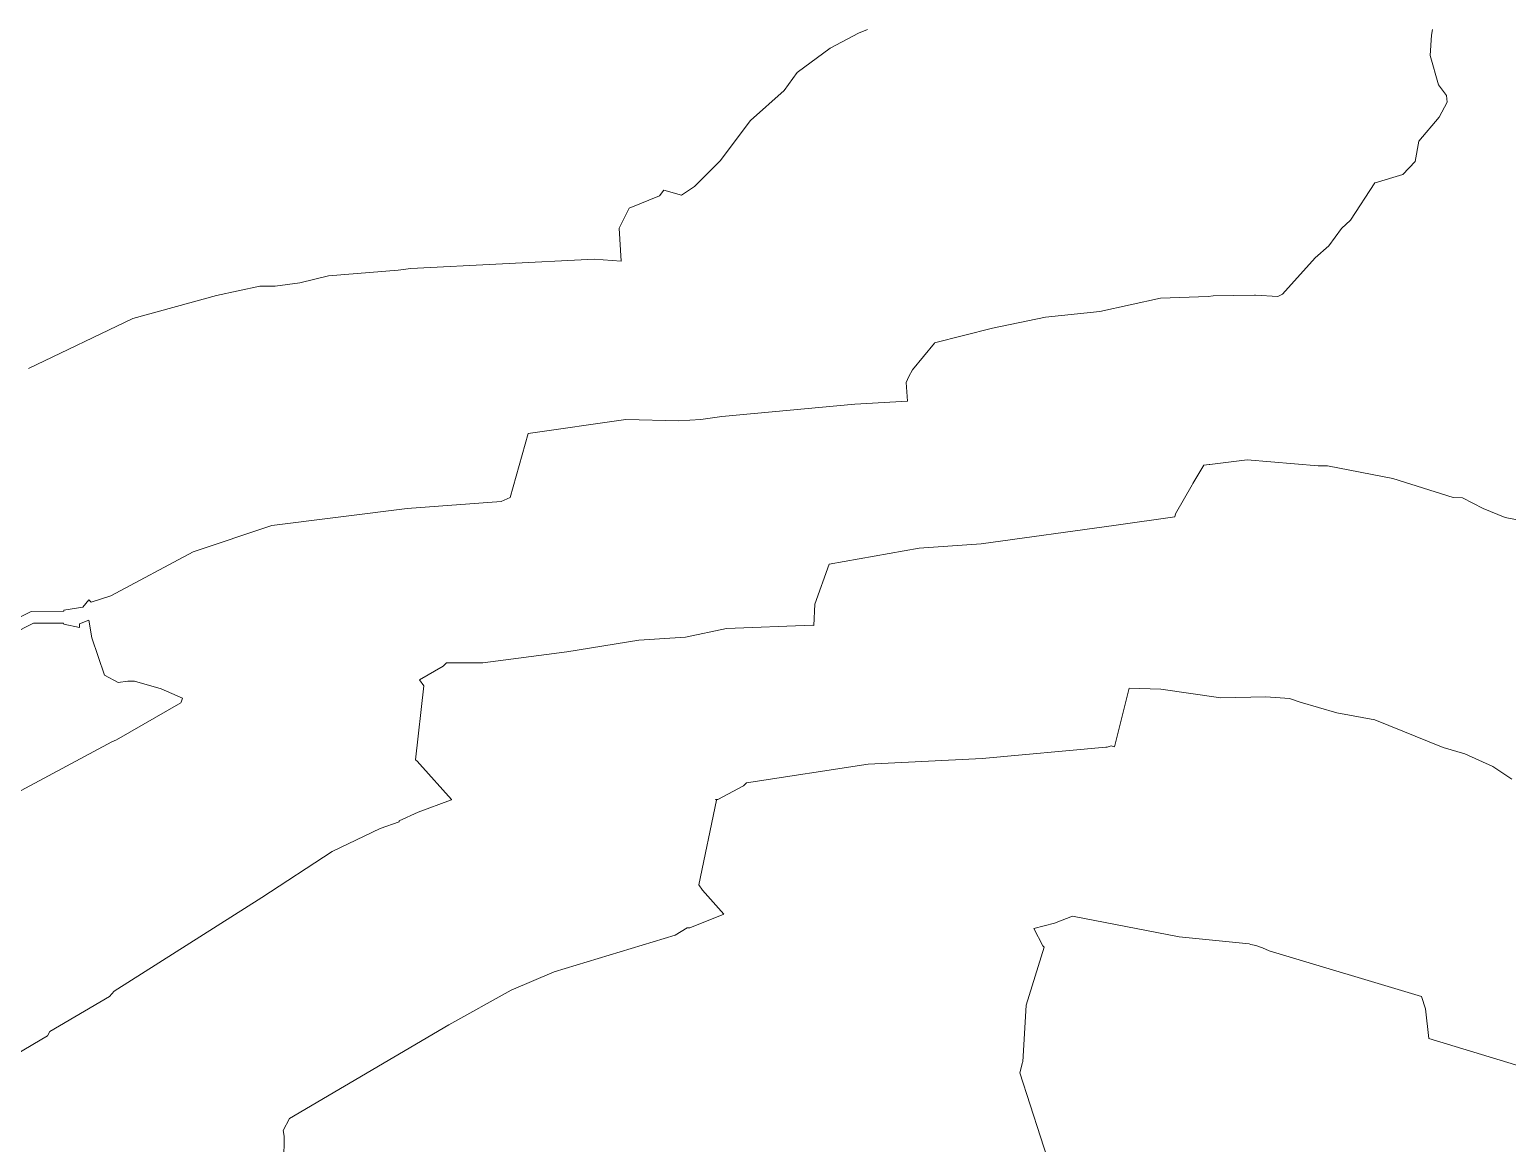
# Model space of a CAD drawing. Header units: metres. Extents: x 809241 to 811075, y 9156873 to 9158251.
# Drawn here: x 809783.9 to 809903.2, y 9158159.3 to 9158249.2 of the extents above; entities that cross this region are included whole.
import ezdxf

# ---------------------------------------------------------------- set-up
doc = ezdxf.new("R2010")
doc.units = ezdxf.units.M
doc.layers.add('C-TOPO-MAJR', color=9, linetype='Continuous')

msp = doc.modelspace()

# ---------------------------------------------------------------- linework, layer by layer
at = {"layer": 'C-TOPO-MAJR', "color": 9, "linetype": 'Continuous', "lineweight": 5}
for points, elevation in [([(809773.43, 9158196.83), (809784.08, 9158202.24), (809786.7, 9158202.27), (809786.71, 9158202.35), (809788.23, 9158202.58), (809788.72, 9158203.17), (809788.9, 9158203), (809788.9, 9158203), (809790.49, 9158203.49), (809797.13, 9158207.06), (809803.49, 9158209.17), (809814.4, 9158210.55), (809821.99, 9158211.11), (809822.71, 9158211.44), (809824.18, 9158216.59), (809832.05, 9158217.73), (809836.31, 9158217.63), (809838.1, 9158217.72), (809839.8, 9158217.98), (809850.51, 9158218.96), (809854.76, 9158219.2), (809854.67, 9158220.71), (809854.89, 9158221.2), (809855.17, 9158221.73), (809856.95, 9158223.9), (809856.95, 9158223.91), (809861.63, 9158225.11), (809865.91, 9158225.98), (809870.28, 9158226.45), (809875.19, 9158227.53), (809879.02, 9158227.65), (809879.44, 9158227.71), (809882.76, 9158227.76), (809882.84, 9158227.77), (809884.65, 9158227.65), (809885.01, 9158227.85), (809887.66, 9158230.77), (809888.77, 9158231.75), (809889.79, 9158233.14), (809890.51, 9158233.81), (809892.48, 9158236.83), (809892.49, 9158236.83), (809894.73, 9158237.51), (809895.72, 9158238.56), (809896.01, 9158240.18), (809897.67, 9158242.12), (809898.32, 9158243.33), (809898.25, 9158243.89), (809897.6, 9158244.75), (809896.93, 9158247.11), (809897.03, 9158248.74), (809897.12, 9158249.2)], 2740), ([(809783.85, 9158221.84), (809792.27, 9158225.88), (809799.03, 9158227.75), (809802.52, 9158228.49), (809803.77, 9158228.48), (809805.74, 9158228.76), (809808.06, 9158229.33), (809813.67, 9158229.77), (809814.69, 9158229.93), (809829.5, 9158230.68), (809831.68, 9158230.5), (809831.5, 9158233.18), (809832.32, 9158234.78), (809834.75, 9158235.78), (809835.12, 9158236.25), (809836.53, 9158235.84), (809837.59, 9158236.54), (809839.66, 9158238.61), (809842.11, 9158241.86), (809844.81, 9158244.27), (809845.87, 9158245.74), (809848.54, 9158247.69), (809850.82, 9158248.92), (809851.54, 9158249.2)], 2750), ([(809779.76, 9158164.69), (809785.4, 9158167.99), (809785.59, 9158168.34), (809790.39, 9158171.16), (809790.78, 9158171.6), (809802.68, 9158179.17), (809808.36, 9158182.87), (809812.23, 9158184.73), (809813.77, 9158185.27), (809813.75, 9158185.34), (809815.3, 9158186.04), (809817.9, 9158187.01), (809817.98, 9158187.05), (809817.99, 9158187.08), (809815.42, 9158189.91), (809815.44, 9158189.94), (809815.41, 9158189.96), (809815.25, 9158190.13), (809815.23, 9158190.16), (809815.22, 9158190.16), (809815.08, 9158190.28), (809815.75, 9158196.23), (809815.4, 9158196.73), (809817.3, 9158197.82), (809817.59, 9158198.1), (809820.5, 9158198.09), (809827.3, 9158198.98), (809833.1, 9158199.93), (809836.85, 9158200.17), (809840.17, 9158200.87), (809847.12, 9158201.14), (809847.21, 9158201.1), (809847.3, 9158202.83), (809848.46, 9158206.07), (809855.72, 9158207.36), (809860.72, 9158207.71), (809871.61, 9158209.21), (809876.33, 9158209.88), (809876.4, 9158210.13), (809877.74, 9158212.45), (809877.8, 9158212.57), (809878.67, 9158214.05), (809879.11, 9158214.1), (809879.17, 9158214.1), (809882.18, 9158214.49), (809887.9, 9158214), (809888.64, 9158213.99), (809893.91, 9158212.96), (809898.8, 9158211.43), (809899.55, 9158211.41), (809901.22, 9158210.55), (809902.99, 9158209.83), (809905.06, 9158209.41)], 2730), ([(809783.27, 9158187.79), (809790.58, 9158191.72), (809790.95, 9158191.88), (809796.16, 9158194.86), (809796.17, 9158194.93), (809796.28, 9158195.24), (809794.57, 9158196), (809792.41, 9158196.61), (809791.88, 9158196.62), (809791.08, 9158196.51), (809790, 9158197.11), (809788.96, 9158200.12), (809788.73, 9158201.55), (809787.96, 9158201.25), (809787.98, 9158200.96), (809786.72, 9158201.23), (809786.69, 9158201.31), (809784.25, 9158201.3), (809773.81, 9158196)], 2740), ([(809804.45, 9158157.86), (809804.49, 9158159.91), (809804.41, 9158160.37), (809804.92, 9158161.34), (809817.78, 9158168.88), (809822.79, 9158171.68), (809826.27, 9158173.15), (809836.02, 9158176.12), (809837, 9158176.71), (809837.21, 9158176.72), (809839.95, 9158177.82), (809838.22, 9158179.75), (809837.94, 9158180.19), (809839.35, 9158187.01), (809839.27, 9158187.06), (809839.48, 9158187.08), (809841.55, 9158188.16), (809841.77, 9158188.41), (809851.6, 9158189.92), (809860.8, 9158190.37), (809870.76, 9158191.3), (809870.87, 9158191.29), (809871.2, 9158191.39), (809871.46, 9158191.31), (809872.65, 9158196.06), (809875.2, 9158195.98), (809880.05, 9158195.27), (809883.67, 9158195.34), (809885.58, 9158195.22), (809886.44, 9158194.91), (809889.41, 9158194.07), (809892.46, 9158193.5), (809897.98, 9158191.26), (809899.72, 9158190.76), (809901.98, 9158189.72), (809903.53, 9158188.7)], 2720), ([(809866.34, 9158157.27), (809863.83, 9158165.02), (809864.04, 9158165.84), (809864.07, 9158165.9), (809864.07, 9158165.91), (809864.34, 9158170.48), (809865.79, 9158175.16), (809865.69, 9158175.27), (809864.95, 9158176.67), (809866.62, 9158177.09), (809868.09, 9158177.66), (809876.68, 9158175.98), (809882.34, 9158175.42), (809882.48, 9158175.36), (809882.86, 9158175.29), (809883.4, 9158175.1), (809883.96, 9158174.86), (809896.24, 9158171.16), (809896.57, 9158170.17), (809896.82, 9158167.78), (809904.7, 9158165.39)], 2710)]:
    msp.add_lwpolyline(points, dxfattribs=dict(at, elevation=elevation))

doc.saveas('drawing.dxf')
